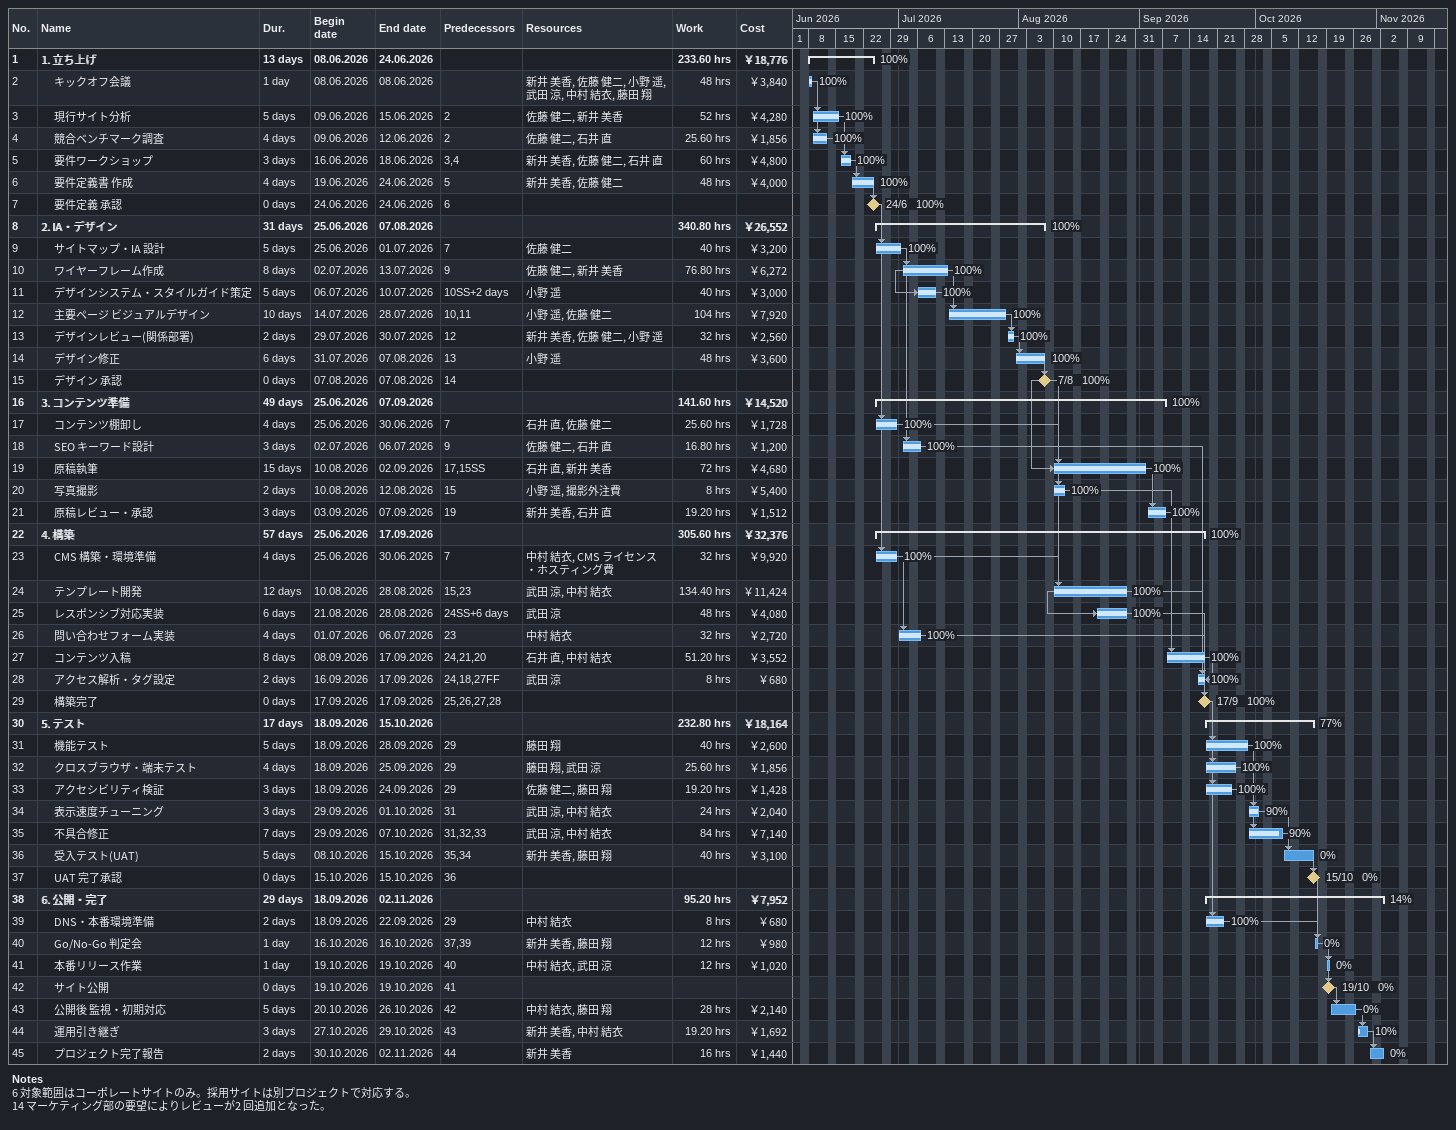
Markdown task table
| ID | Level | Task | Duration | Start | Finish | Predecessors | Resources | % complete | Work (h) | Cost (￥) |
|---|---|---|---|---|---|---|---|---|---|---|
| 1 | 1 | **1. 立ち上げ** | 13d | 2026-06-08 | 2026-06-24 |  |  | 100 | 233.60 | 18776 |
| 2 | 2 | キックオフ会議 | 1d | 2026-06-08 | 2026-06-08 |  | 新井 美香, 佐藤 健二, 小野 遥, 武田 涼, 中村 結衣, 藤田 翔 | 100 | 48 | 3840 |
| 3 | 2 | 現行サイト分析 | 5d | 2026-06-09 | 2026-06-15 | 2 | 佐藤 健二, 新井 美香 | 100 | 52 | 4280 |
| 4 | 2 | 競合ベンチマーク調査 | 4d | 2026-06-09 | 2026-06-12 | 2 | 佐藤 健二, 石井 直 | 100 | 25.60 | 1856 |
| 5 | 2 | 要件ワークショップ | 3d | 2026-06-16 | 2026-06-18 | 3, 4 | 新井 美香, 佐藤 健二, 石井 直 | 100 | 60 | 4800 |
| 6 | 2 | 要件定義書 作成 | 4d | 2026-06-19 | 2026-06-24 | 5 | 新井 美香, 佐藤 健二 | 100 | 48 | 4000 |
| 7 | 2 | 要件定義 承認 | 0d | 2026-06-24 | 2026-06-24 | 6 |  | 100 |  |  |
| 8 | 1 | **2. IA・デザイン** | 31d | 2026-06-25 | 2026-08-07 |  |  | 100 | 340.80 | 26552 |
| 9 | 2 | サイトマップ・IA 設計 | 5d | 2026-06-25 | 2026-07-01 | 7 | 佐藤 健二 | 100 | 40 | 3200 |
| 10 | 2 | ワイヤーフレーム作成 | 8d | 2026-07-02 | 2026-07-13 | 9 | 佐藤 健二, 新井 美香 | 100 | 76.80 | 6272 |
| 11 | 2 | デザインシステム・スタイルガイド策定 | 5d | 2026-07-06 | 2026-07-10 | 10SS+2d | 小野 遥 | 100 | 40 | 3000 |
| 12 | 2 | 主要ページ ビジュアルデザイン | 10d | 2026-07-14 | 2026-07-28 | 10, 11 | 小野 遥, 佐藤 健二 | 100 | 104 | 7920 |
| 13 | 2 | デザインレビュー(関係部署) | 2d | 2026-07-29 | 2026-07-30 | 12 | 新井 美香, 佐藤 健二, 小野 遥 | 100 | 32 | 2560 |
| 14 | 2 | デザイン修正 | 6d | 2026-07-31 | 2026-08-07 | 13 | 小野 遥 | 100 | 48 | 3600 |
| 15 | 2 | デザイン 承認 | 0d | 2026-08-07 | 2026-08-07 | 14 |  | 100 |  |  |
| 16 | 1 | **3. コンテンツ準備** | 49d | 2026-06-25 | 2026-09-07 |  |  | 100 | 141.60 | 14520 |
| 17 | 2 | コンテンツ棚卸し | 4d | 2026-06-25 | 2026-06-30 | 7 | 石井 直, 佐藤 健二 | 100 | 25.60 | 1728 |
| 18 | 2 | SEO キーワード設計 | 3d | 2026-07-02 | 2026-07-06 | 9 | 佐藤 健二, 石井 直 | 100 | 16.80 | 1200 |
| 19 | 2 | 原稿執筆 | 15d | 2026-08-10 | 2026-09-02 | 17, 15SS | 石井 直, 新井 美香 | 100 | 72 | 4680 |
| 20 | 2 | 写真撮影 | 2d | 2026-08-10 | 2026-08-12 | 15 | 小野 遥, 撮影外注費 | 100 | 8 | 5400 |
| 21 | 2 | 原稿レビュー・承認 | 3d | 2026-09-03 | 2026-09-07 | 19 | 新井 美香, 石井 直 | 100 | 19.20 | 1512 |
| 22 | 1 | **4. 構築** | 57d | 2026-06-25 | 2026-09-17 |  |  | 100 | 305.60 | 32376 |
| 23 | 2 | CMS 構築・環境準備 | 4d | 2026-06-25 | 2026-06-30 | 7 | 中村 結衣, CMS ライセンス・ホスティング費 | 100 | 32 | 9920 |
| 24 | 2 | テンプレート開発 | 12d | 2026-08-10 | 2026-08-28 | 15, 23 | 武田 涼, 中村 結衣 | 100 | 134.40 | 11424 |
| 25 | 2 | レスポンシブ対応実装 | 6d | 2026-08-21 | 2026-08-28 | 24SS+6d | 武田 涼 | 100 | 48 | 4080 |
| 26 | 2 | 問い合わせフォーム実装 | 4d | 2026-07-01 | 2026-07-06 | 23 | 中村 結衣 | 100 | 32 | 2720 |
| 27 | 2 | コンテンツ入稿 | 8d | 2026-09-08 | 2026-09-17 | 24, 21, 20 | 石井 直, 中村 結衣 | 100 | 51.20 | 3552 |
| 28 | 2 | アクセス解析・タグ設定 | 2d | 2026-09-16 | 2026-09-17 | 24, 18, 27FF | 武田 涼 | 100 | 8 | 680 |
| 29 | 2 | 構築完了 | 0d | 2026-09-17 | 2026-09-17 | 25, 26, 27, 28 |  | 100 |  |  |
| 30 | 1 | **5. テスト** | 17d | 2026-09-18 | 2026-10-15 |  |  | 77 | 232.80 | 18164 |
| 31 | 2 | 機能テスト | 5d | 2026-09-18 | 2026-09-28 | 29 | 藤田 翔 | 100 | 40 | 2600 |
| 32 | 2 | クロスブラウザ・端末テスト | 4d | 2026-09-18 | 2026-09-25 | 29 | 藤田 翔, 武田 涼 | 100 | 25.60 | 1856 |
| 33 | 2 | アクセシビリティ検証 | 3d | 2026-09-18 | 2026-09-24 | 29 | 佐藤 健二, 藤田 翔 | 100 | 19.20 | 1428 |
| 34 | 2 | 表示速度チューニング | 3d | 2026-09-29 | 2026-10-01 | 31 | 武田 涼, 中村 結衣 | 90 | 24 | 2040 |
| 35 | 2 | 不具合修正 | 7d | 2026-09-29 | 2026-10-07 | 31, 32, 33 | 武田 涼, 中村 結衣 | 90 | 84 | 7140 |
| 36 | 2 | 受入テスト(UAT) | 5d | 2026-10-08 | 2026-10-15 | 35, 34 | 新井 美香, 藤田 翔 | 0 | 40 | 3100 |
| 37 | 2 | UAT 完了承認 | 0d | 2026-10-15 | 2026-10-15 | 36 |  | 0 |  |  |
| 38 | 1 | **6. 公開・完了** | 29d | 2026-09-18 | 2026-11-02 |  |  | 14 | 95.20 | 7952 |
| 39 | 2 | DNS・本番環境準備 | 2d | 2026-09-18 | 2026-09-22 | 29 | 中村 結衣 | 100 | 8 | 680 |
| 40 | 2 | Go/No-Go 判定会 | 1d | 2026-10-16 | 2026-10-16 | 37, 39 | 新井 美香, 藤田 翔 | 0 | 12 | 980 |
| 41 | 2 | 本番リリース作業 | 1d | 2026-10-19 | 2026-10-19 | 40 | 中村 結衣, 武田 涼 | 0 | 12 | 1020 |
| 42 | 2 | サイト公開 | 0d | 2026-10-19 | 2026-10-19 | 41 |  | 0 |  |  |
| 43 | 2 | 公開後 監視・初期対応 | 5d | 2026-10-20 | 2026-10-26 | 42 | 中村 結衣, 藤田 翔 | 0 | 28 | 2140 |
| 44 | 2 | 運用引き継ぎ | 3d | 2026-10-27 | 2026-10-29 | 43 | 新井 美香, 中村 結衣 | 10 | 19.20 | 1692 |
| 45 | 2 | プロジェクト完了報告 | 2d | 2026-10-30 | 2026-11-02 | 44 | 新井 美香 | 0 | 16 | 1440 |

Notes
- 6: 対象範囲はコーポレートサイトのみ。採用サイトは別プロジェクトで対応する。
- 14: マーケティング部の要望によりレビューが 2 回追加となった。
